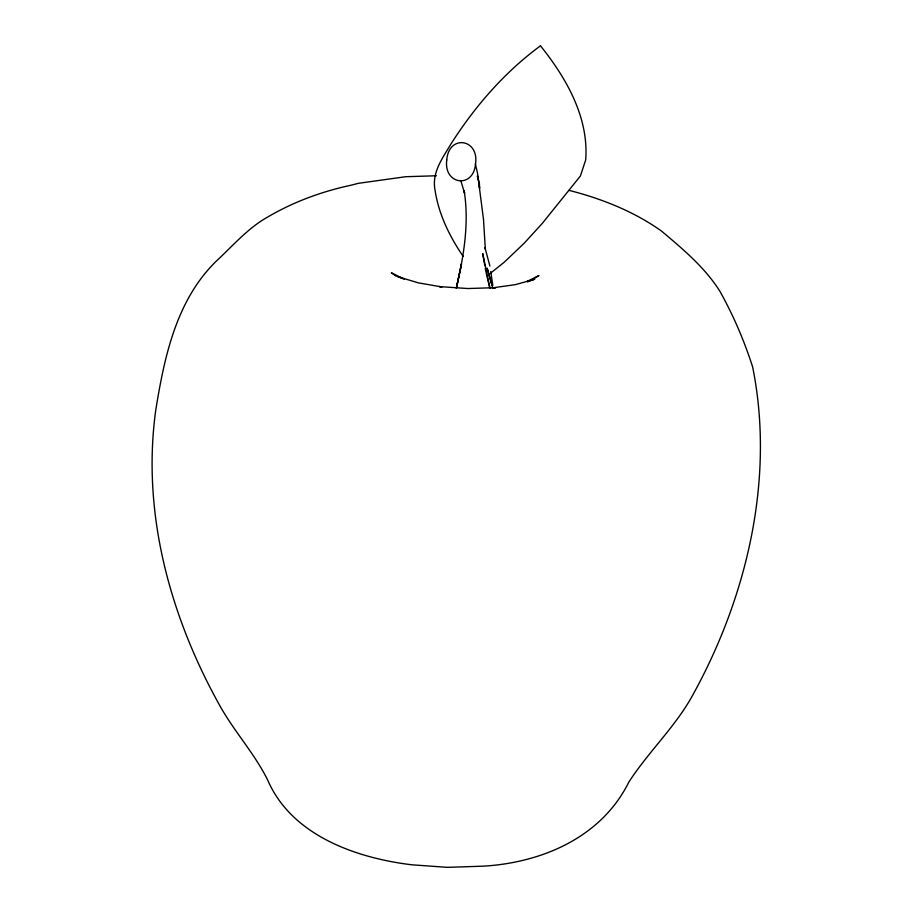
<?xml version="1.0" encoding="UTF-8"?>
<svg xmlns="http://www.w3.org/2000/svg" width="913" height="913" viewBox="0 0 913 913"><rect width="100%" height="100%" fill="white"/><g stroke="black" fill="none" stroke-linecap="round" stroke-linejoin="round"><path stroke-width="1.37" d="M456.34 288.177L461.487 263.8L456.374 288.063M456.432 287.698C463.736 256.097 469.293 223.354 464.192 190.988L464.569 193.179L461.019 181.333M488.215 275.053L504.273 262.179L524.393 243.006L542.254 223.445L580.394 176.004L585.69 159.946C588.931 117.857 566.699 78.723 541.329 46.905L540.439 45.65L539.321 46.666C503.885 72.96 474.692 106.73 451.056 143.832C442.531 158.211 431.415 172.683 435.113 190.623C438.799 214.544 449.641 236.524 463.153 256.382M533.466 278.899L538.944 275.578L527.166 281.409M527.771 281.832L532.336 279.492M527.235 281.603L534.721 279.252L515.172 284.685L492.141 287.903L495.896 287.652L467.764 288.531L439.393 286.591L442.006 286.956L418.325 282.859L397.748 276.662L402.918 278.693M436.425 175.764L405.749 176.711L358.147 183.353L351.676 185.065C322.163 191.388 294.043 201.613 267.943 216.883C247.845 228.045 232.701 245.974 216.016 261.403C176.198 300.457 164.329 357.109 155.769 410.063C141.412 513.471 170.446 618.01 221.049 707.86C235.417 732.865 255.104 754.458 267.886 780.467C291.92 835.692 356.401 858.106 411.911 864.805L447.416 867.35L483.639 866.152C542.562 862.568 601.599 837.061 628.829 782.11C648.823 751.148 676.43 725.903 693.834 693.093C747.37 595.402 774.932 477.476 752.643 366.958C744.198 340.686 733.299 315.236 719.821 291.144C704.688 267.224 682.81 249.032 661.4 230.978C633.782 211.394 601.644 198.657 568.936 190.338M404.322 279.138L391.369 272.793L396.299 276.308M492.427 286.602L487.131 268.091L488.25 272.12M489.003 274.79L491.981 285.518M475.331 163.929L477.499 173.002L483.502 219.451L485.339 249.101L484.929 247.537L489.916 266.071M486.07 272.416L489.836 288.371M489.984 288.166L482.703 253.552L484.814 265.694M485.282 268.388L485.75 271.093M479.257 186.035L479.633 188.226L479.382 183.456L477.396 175.832L478.081 179.793M490.749 271.583L492.815 285.347M446.754 160.003C443.421 184.883 473.71 189.128 475.605 163.438C478.948 138.559 448.66 134.314 446.754 160.003"/></g></svg>
